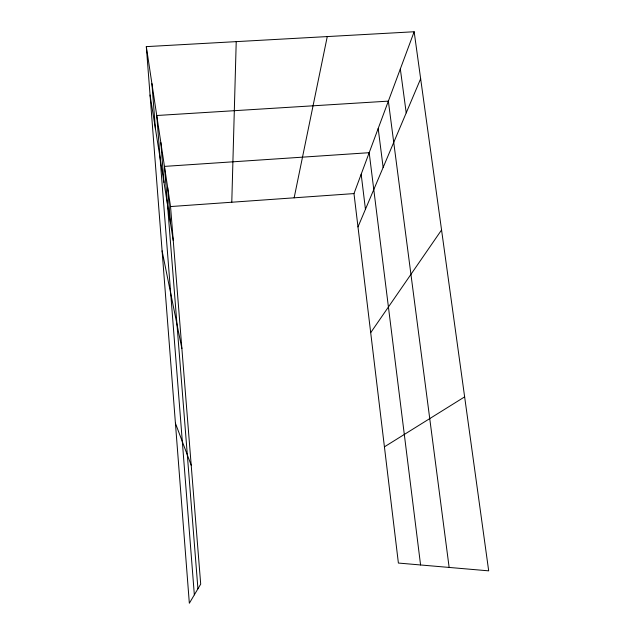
<?xml version="1.0" encoding="UTF-8"?>
<svg xmlns="http://www.w3.org/2000/svg" width="635" height="635" viewBox="0 0 635 635"><rect width="100%" height="100%" fill="white"/><g stroke="black" fill="none" stroke-linecap="round" stroke-linejoin="round"><path stroke-width="0.95" d="M231.783 202.232L236.22 41.632M294.148 197.818L327.271 36.576M414.155 31.75L488.688 570.849L398.391 563.054L353.981 193.588L414.155 31.75L146.312 46.625L189.341 603.25L200.7 584.121L170.537 206.558L146.312 46.625M357.989 226.917L420.656 78.748M370.697 332.676L441.563 229.965M384.421 446.842L464.637 396.875M170.537 206.558L353.981 193.588M175.427 423.235L191.206 465.241M162.1 250.873L181.888 348.567M150.05 95.012L173.26 240.578M400.328 68.945L406.217 112.887M449.143 567.436L388.358 101.132L156.75 115.507L194.342 594.828M378.182 128.492L383.143 167.442M420.576 564.967L369.189 152.694L164.457 166.394L197.929 588.788M361.172 174.26L365.45 209.272M167.664 187.595L170.513 223.369M160.845 142.542L163.989 182.435M151.916 83.606L155.432 128.762"/></g></svg>
